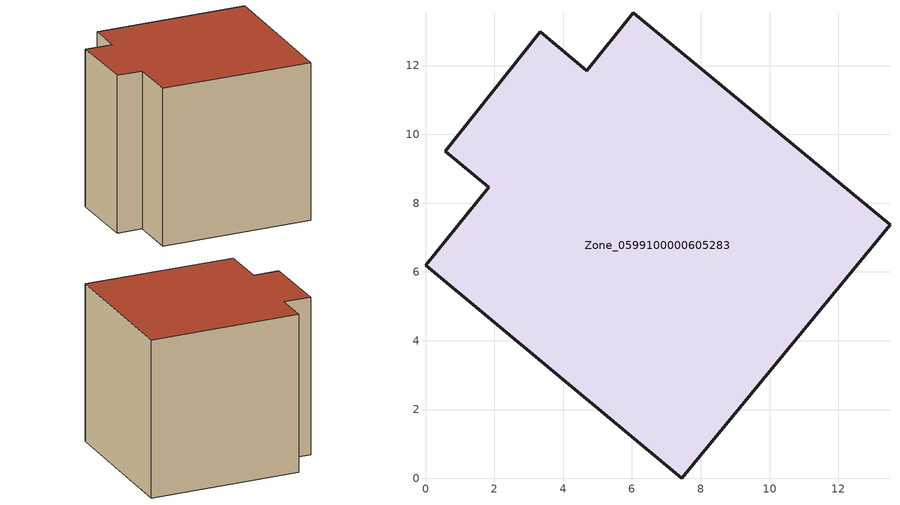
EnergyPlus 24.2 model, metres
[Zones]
Zone_0599100000605283
 floor ground (C_G): 3.33,12.99 4.69,11.85 6.04,13.54 13.5,7.37 7.45,0 0,6.19 1.83,8.46 0.57,9.51 z0
 wall outside (C_F): 7.45,0 13.5,7.37 6.04,13.54 4.69,11.85 3.33,12.99 0.57,9.51 1.83,8.46 0,6.19 7.45,0 z0:10.22
 roof outside (C_R): 0.57,9.51 1.83,8.46 0,6.19 7.45,0 13.5,7.37 6.04,13.54 4.69,11.85 3.33,12.99 z10.22
[BUILDING]
Pand.0599100000605283: North Axis=0; Terrain=City; Loads Convergence Tolerance Value=0.04; Temperature Convergence Tolerance Value=0.4; Solar Distribution=FullExterior; Maximum Number of Warmup Days=25; Minimum Number of Warmup Days=1
[Site:Location]
Rotterdam.The.Hague.AP_ZH_NLD Design_Conditions: Latitude=51.96; Longitude=4.45; Time Zone=1; Elevation=-4.5
[SITE:GROUNDTEMPERATURE:BUILDINGSURFACE]
18, 18, 18, 18, 18, 18, 18, 18, 18, 18, 18, 18
[MATERIAL] Thermal Absorptance=0.9; Solar Absorptance=0.7; Visible Absorptance=0.7
Name | Roughness | Thickness | Conductivity | Density | Specific Heat
G.TI.1946 | MediumSmooth | 0.15 | 1 | 540 | 1210
F.TI.1946 | Rough | 0.3 | 0.857143 | 1920 | 840
R.TI.1946 | MediumRough | 0.2 | 0.1 | 1500 | 1000
[CONSTRUCTION]
C_G: G.TI.1946
C_F: F.TI.1946
C_R: R.TI.1946
[ZONE]
Zone_0599100000605283: Type=1; Multiplier=1; Ceiling Height=Autocalculate; Volume=Autocalculate; Floor Area=autocalculate; Part of Total Floor Area=Yes
[ZONEINFILTRATION:DESIGNFLOWRATE]
Infil_Zone_0599100000605283: Zone or ZoneList or Space or SpaceList=Zone_0599100000605283; Schedule=AlwaysOn; Design Flow Rate Calculation Method=Flow/Area; Flow Rate per Floor Area=0.003; Constant Term Coefficient=1; Temperature Term Coefficient=0; Velocity Term Coefficient=0; Velocity Squared Term Coefficient=0
[HVACTEMPLATE:ZONE:IDEALLOADSAIRSYSTEM]
Zone_0599100000605283: Maximum Heating Supply Air Temperature=50; Minimum Cooling Supply Air Temperature=13; Maximum Heating Supply Air Humidity Ratio=0.0156; Minimum Cooling Supply Air Humidity Ratio=0.0077; Heating Limit=NoLimit; Cooling Limit=NoLimit; Dehumidification Control Type=ConstantSensibleHeatRatio; Cooling Sensible Heat Ratio=0.7; Dehumidification Setpoint=60; Humidification Control Type=None; Humidification Setpoint=30; Outdoor Air Method=None; Outdoor Air Flow Rate per Person=0.00944; Outdoor Air Flow Rate per Zone Floor Area=0; Outdoor Air Flow Rate per Zone=0; Demand Controlled Ventilation Type=None; Outdoor Air Economizer Type=NoEconomizer; Heat Recovery Type=None; Sensible Heat Recovery Effectiveness=0.7; Latent Heat Recovery Effectiveness=0.65
[ZONECONTROL:THERMOSTAT]
ThermostatControl_Zone_0599100000605283: Zone or ZoneList=Zone_0599100000605283; Control Type Schedule=DualSetpointControlType; Control 1=Thermostat_Zone_0599100000605283; Temperature Difference Between Cutout And Setpoint=0
[THERMOSTATSETPOINT:DUALSETPOINT]
Thermostat_Zone_0599100000605283: Heating Setpoint Temperature Schedule=HeatingSetpoint_Zone_0599100000605283; Cooling Setpoint Temperature Schedule=CoolingSetpoint_Zone_0599100000605283
[SCHEDULE:COMPACT]
HeatingSetpoint_Zone_0599100000605283: Through: 12/31, For: AllDays, Until: 24:00, 21
CoolingSetpoint_Zone_0599100000605283: Through: 12/31, For: AllDays, Until: 24:00, 24
DualSetpointControlType: Through: 12/31, For: AllDays, Until: 24:00, 4
AlwaysOn: Through: 12/31, For: AllDays, Until: 24:00, 1
